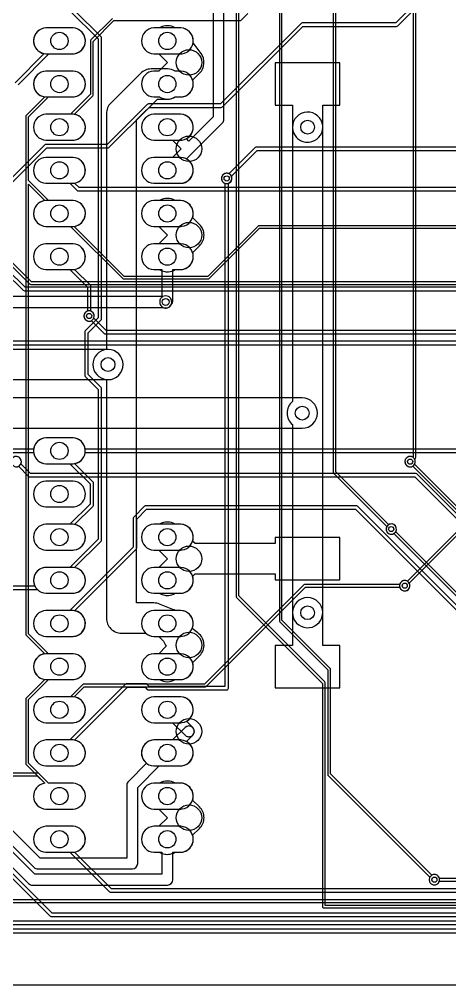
# Model space of a CAD drawing. Header units: millimetres. Extents: x 0 to 196, y 0 to 90.
# Drawn here: x 86.5 to 111.9, y 0.1 to 56.9 of the extents above; entities that cross this region are included whole.
import ezdxf

# ---------------------------------------------------------------- set-up
doc = ezdxf.new("R2010")
doc.units = ezdxf.units.MM

msp = doc.modelspace()

# ---------------------------------------------------------------- linework, layer by layer
at = {"layer": '16_copper'}
for points in [[(101.841, 72.708), (101.841, 21.495, 0.198912), (101.864, 21.441), (104.699, 18.606), (104.699, 12.446, 0.198912), (104.721, 12.392), (110.703, 6.41), (110.684, 6.372), (110.669, 6.326), (110.661, 6.279), (110.661, 6.231), (110.669, 6.183), (110.684, 6.138), (110.706, 6.095), (110.734, 6.056), (110.768, 6.022), (110.806, 5.994), (110.849, 5.972), (110.895, 5.957), (110.942, 5.95), (110.99, 5.95), (111.038, 5.957, 1), (110.895, 6.552), (110.849, 6.537), (110.811, 6.518), (104.851, 12.478), (104.851, 18.637, 0.198912), (104.829, 18.691), (101.994, 21.526), (101.994, 72.739, 0.198912)], [(109.715, 72.803), (109.715, 31.147), (109.693, 31.124), (109.655, 31.143), (109.609, 31.158), (109.561, 31.166), (109.514, 31.166), (109.466, 31.158), (109.42, 31.143), (109.378, 31.122), (109.339, 31.093), (109.305, 31.06), (109.277, 31.021), (109.255, 30.978), (109.24, 30.932), (109.233, 30.885), (109.233, 30.837), (109.24, 30.79), (109.255, 30.744), (109.277, 30.701), (109.305, 30.662), (109.339, 30.629), (109.378, 30.6), (109.42, 30.579), (109.466, 30.564), (109.514, 30.556), (109.561, 30.556), (109.609, 30.564, 0.461006), (109.82, 30.978), (109.8, 31.016, 0.38787), (109.868, 31.115), (109.868, 72.835, 0.198912)], [(99.301, 72.39), (99.301, 22.924, 0.198912), (99.324, 22.87), (104.381, 17.812), (104.381, 4.667, 0.414214), (104.458, 4.591), (150.336, 4.591), (150.345, 4.592, 0.169977), (150.39, 4.613), (153.82, 8.043)], [(153.712, 8.151), (150.305, 4.743), (104.534, 4.743), (104.534, 17.844, 0.198912), (104.511, 17.897), (99.454, 22.955), (99.454, 72.422, 0.198912)], [(105.016, 65.437), (105.016, 30.226, 0.198912), (105.039, 30.172), (108.163, 27.047), (108.144, 27.009), (108.129, 26.964), (108.121, 26.916), (108.121, 26.868), (108.129, 26.821), (108.144, 26.775), (108.166, 26.733), (108.194, 26.694), (108.228, 26.66), (108.267, 26.632), (108.309, 26.61), (108.355, 26.595), (108.402, 26.587), (108.45, 26.587), (108.498, 26.595, 1), (108.355, 27.19), (108.309, 27.175), (108.271, 27.155), (105.169, 30.258), (105.169, 65.469, 0.198912)], [(89.518, 57.404), (91.18, 55.743), (91.18, 39.317), (90.416, 38.553, 0.198912), (90.386, 38.481), (90.386, 35.941, 0.198912), (90.416, 35.869), (91.18, 35.105), (91.18, 26.299), (89.518, 24.638), (88.101, 24.638, 0.95208), (88.101, 23.114), (89.699, 23.114), (89.774, 23.121, 0.850816), (89.794, 24.627), (91.353, 26.185, 0.198912), (91.383, 26.257), (91.383, 35.147, 0.198912), (91.353, 35.219), (90.589, 35.983), (90.589, 38.439), (91.353, 39.203, 0.198912), (91.383, 39.275), (91.383, 55.785, 0.198912), (91.353, 55.857), (89.794, 57.415, 0.894038)], [(86.462, 53.044), (88.282, 54.864), (89.699, 54.864, 0.95208), (89.699, 56.388), (88.101, 56.388, 0.894038), (88.006, 54.875), (86.288, 53.158, 0.198912)], [(128.007, 42.453), (109.375, 23.821), (109.337, 23.841), (109.291, 23.856), (109.244, 23.863), (109.196, 23.863), (109.149, 23.856), (109.103, 23.841), (109.06, 23.819), (109.021, 23.791), (108.988, 23.757), (108.959, 23.718), (108.938, 23.676), (108.923, 23.63), (108.915, 23.582), (108.915, 23.535), (108.923, 23.487), (108.938, 23.441), (108.959, 23.399), (108.988, 23.36), (109.021, 23.326), (109.06, 23.298), (109.103, 23.276), (109.149, 23.261), (109.196, 23.254), (109.244, 23.254), (109.291, 23.261, 0.504319), (109.483, 23.714), (128.115, 42.346, 0.991751)], [(86.431, 30.564, 0.746974), (86.462, 31.148)], [(68.99, 24.128), (87.088, 6.03, 0.198912), (87.312, 5.937), (95.25, 5.937), (95.268, 5.939, 0.397771), (95.568, 6.255), (95.568, 7.874), (96.049, 7.874, 0.95208), (96.049, 9.398), (94.451, 9.398, 0.95208), (94.451, 7.874), (94.933, 7.874), (94.933, 6.572), (87.444, 6.572), (69.532, 24.484)], [(74.864, 19.524), (87.405, 6.983, 0.198912), (87.63, 6.89), (93.186, 6.89), (93.204, 6.891, 0.397771), (93.504, 7.207), (93.504, 11.679), (94.778, 12.954), (96.049, 12.954, 0.760912), (96.371, 14.388), (96.745, 14.761, 1), (96.295, 15.211), (95.563, 14.478), (94.451, 14.478, 0.702863), (94.031, 13.105), (92.962, 12.036, 0.198912), (92.869, 11.811), (92.869, 7.525), (87.762, 7.525), (75.406, 19.88)], [(164.363, 4.293), (88.466, 4.293), (75.637, 17.122, 0.198912)], [(75.523, 16.948), (88.352, 4.119, 0.198912), (88.424, 4.089), (164.465, 4.089)], [(50.8, 3.137), (170.974, 3.137), (170.982, 3.138, 0.390017), (171.075, 3.239), (171.075, 9.229), (172.157, 10.31, 0.278989), (172.187, 10.414), (172.401, 10.414), (172.847, 10.86), (172.847, 11.492), (172.401, 11.938), (171.769, 11.938), (171.323, 11.492), (171.323, 10.86), (171.769, 10.414), (171.973, 10.414), (170.902, 9.343, 0.198912), (170.872, 9.271), (170.872, 3.34), (50.842, 3.34)]]:
    msp.add_lwpolyline(points, format="xyb", dxfattribs=at)
for points in [[(98.494, 50.801, 0.19509), (98.584, 51.022), (98.584, 60.389, 0.198912), (98.491, 60.613), (89.461, 69.643, 0.986335), (88.338, 69.564), (88.345, 69.502, 0.487579), (89.125, 69.08), (97.949, 60.257), (97.949, 51.154), (96.52, 49.725), (96.371, 49.874, 0.760912), (96.049, 51.308), (94.451, 51.308, 0.95208), (94.451, 49.784), (95.563, 49.784), (96.071, 49.276), (95.563, 48.768), (94.451, 48.768, 0.95208), (94.451, 47.244), (96.049, 47.244, 0.760912), (96.371, 48.678), (98.491, 50.798)], [(96.124, 54.871, 0.906347), (96.049, 56.388), (94.451, 56.388, 0.95208), (94.451, 54.864), (96.049, 54.864)], [(86.92, 20.693, 0.169977), (86.941, 20.647), (88.037, 19.552, 0.874716), (88.037, 18.04), (86.941, 16.945, 0.198912), (86.919, 16.891), (86.919, 13.081, 0.198912), (86.941, 13.027), (88.037, 11.932, 0.912653), (88.101, 10.414), (89.699, 10.414, 0.95208), (89.699, 11.938), (88.246, 11.938), (87.071, 13.113), (87.071, 16.859), (88.246, 18.034), (89.699, 18.034, 0.95208), (89.699, 19.558), (88.246, 19.558), (87.071, 20.733), (87.071, 47.187), (88.037, 46.222, 0.912653), (88.101, 44.704), (89.699, 44.704, 0.95208), (89.699, 46.228), (88.246, 46.228), (87.071, 47.403), (87.071, 51.149), (88.246, 52.324), (89.699, 52.324, 0.95208), (89.699, 53.848), (88.101, 53.848, 0.912653), (88.037, 52.33), (86.941, 51.235, 0.198912), (86.919, 51.181), (86.919, 20.701)], [(94.666, 52.197), (95.25, 52.197, 0.135739), (95.706, 52.324), (96.049, 52.324, 0.95208), (96.049, 53.848), (95.708, 53.848, 0.136086), (95.25, 53.975), (94.297, 53.975, 0.198912), (93.669, 53.715), (91.923, 51.968, 0.198912), (91.662, 51.34), (91.662, 37.459, 0.897951), (91.662, 35.693), (91.662, 21.654, 0.414214), (92.551, 20.765), (93.983, 20.765, 0.170213), (94.451, 20.574), (94.755, 20.574), (95.031, 20.298, 0.097896), (95.188, 19.991), (94.755, 19.558), (94.451, 19.558, 0.95208), (94.451, 18.034), (94.793, 18.034, 0.276605), (95.706, 18.034), (96.049, 18.034, 0.492232), (96.738, 19.027), (97.149, 19.437, 0.456412), (97.053, 20.777), (96.712, 21.034), (96.73, 21.079, 0.503357), (96.049, 22.098), (95.707, 22.098, 0.040061), (95.58, 22.161), (94.786, 22.479, 0.095414), (94.456, 22.543), (93.44, 22.543), (93.44, 50.972)], [(89.774, 49.791, 0.906347), (89.699, 51.308), (88.101, 51.308, 0.95208), (88.101, 49.784), (89.699, 49.784)], [(104.391, 50.62, 0.958928), (102.616, 50.546), (102.616, 34.399, 0.465948), (102.616, 33.038), (102.616, 21.971, 0.940378), (104.387, 21.862), (104.394, 21.971), (104.394, 50.546)], [(89.774, 47.251, 0.906347), (89.699, 48.768), (88.101, 48.768, 0.95208), (88.101, 47.244), (89.699, 47.244)], [(89.774, 12.961, 0.850816), (89.794, 14.467), (92.911, 17.583), (93.938, 17.583), (94.067, 17.454, 0.198912), (94.139, 17.424), (98.743, 17.424, 0.414214), (98.844, 17.526), (98.844, 47.242, 0.949259), (98.671, 47.827), (98.625, 47.812, 0.687507), (98.641, 47.242), (98.641, 17.628), (94.181, 17.628), (94.052, 17.757, 0.198912), (93.98, 17.786), (92.869, 17.786, 0.198912), (92.797, 17.757), (89.518, 14.478), (88.101, 14.478, 0.95208), (88.101, 12.954), (89.699, 12.954)], [(96.124, 44.711, 0.906347), (96.049, 46.228), (94.451, 46.228, 0.95208), (94.451, 44.704), (96.049, 44.704)], [(90.718, 39.136, 0.746974), (90.748, 39.721), (90.748, 41.18, 0.198912), (90.718, 41.252), (89.794, 42.175, 0.894038), (89.699, 43.688), (88.101, 43.688, 0.95208), (88.101, 42.164), (89.518, 42.164), (90.545, 41.138), (90.545, 39.721), (90.529, 39.716), (90.487, 39.694), (90.448, 39.666), (90.414, 39.632), (90.386, 39.593), (90.364, 39.551), (90.349, 39.505), (90.341, 39.457), (90.341, 39.41), (90.349, 39.362), (90.364, 39.316), (90.386, 39.274), (90.414, 39.235), (90.448, 39.201), (90.487, 39.173), (90.529, 39.151), (90.575, 39.136), (90.622, 39.129), (90.67, 39.129)], [(95.224, 39.909, 0.198914), (95.451, 40.061), (95.474, 40.101, 0.214464), (95.568, 40.354), (95.568, 42.164), (96.049, 42.164, 0.95208), (96.049, 43.688), (94.451, 43.688, 0.95208), (94.451, 42.164), (94.933, 42.164), (94.933, 40.537), (94.92, 40.527), (94.887, 40.494), (94.858, 40.457), (94.835, 40.417), (94.817, 40.374), (94.805, 40.329), (94.799, 40.282), (94.799, 40.236), (94.805, 40.189), (94.817, 40.144), (94.835, 40.101), (94.858, 40.061), (94.887, 40.024), (94.92, 39.991), (94.957, 39.963), (94.997, 39.939), (95.04, 39.922), (95.085, 39.909), (95.131, 39.903), (95.178, 39.903)], [(89.774, 25.661, 0.850816), (89.794, 27.167), (90.877, 28.249, 0.198912), (90.907, 28.321), (90.907, 29.591, 0.198912), (90.877, 29.663), (89.794, 30.745, 0.894038), (89.699, 32.258), (88.101, 32.258, 0.95208), (88.101, 30.734), (89.518, 30.734), (90.703, 29.549), (90.703, 28.363), (89.518, 27.178), (88.101, 27.178, 0.95208), (88.101, 25.654), (89.699, 25.654)], [(89.774, 28.201, 0.906347), (89.699, 29.718), (88.101, 29.718, 0.95208), (88.101, 28.194), (89.699, 28.194)], [(96.124, 25.661, 0.906347), (96.049, 27.178), (94.451, 27.178, 0.95208), (94.451, 25.654), (96.049, 25.654)], [(96.124, 23.121, 0.906347), (96.049, 24.638), (94.451, 24.638, 0.95208), (94.451, 23.114), (96.049, 23.114)], [(89.774, 20.581, 0.906347), (89.699, 22.098), (88.101, 22.098, 0.95208), (88.101, 20.574), (89.699, 20.574)], [(89.774, 15.501, 0.906347), (89.699, 17.018), (88.101, 17.018, 0.95208), (88.101, 15.494), (89.699, 15.494)], [(96.124, 15.501, 0.906347), (96.049, 17.018), (94.451, 17.018, 0.95208), (94.451, 15.494), (96.049, 15.494)], [(96.124, 10.421, 0.906347), (96.049, 11.938), (94.451, 11.938, 0.95208), (94.451, 10.414), (96.049, 10.414)], [(169.553, 3.614, 0.390017), (169.647, 3.715), (169.647, 7.874), (169.861, 7.874), (170.307, 8.32), (170.307, 8.952), (169.861, 9.398), (169.229, 9.398), (168.783, 8.952), (168.783, 8.32), (169.229, 7.874), (169.443, 7.874), (169.443, 3.816), (52.588, 3.816), (48.519, 7.885, 0.894038), (48.424, 9.398), (46.826, 9.398, 0.95208), (46.826, 7.874), (48.243, 7.874), (52.474, 3.643, 0.198912), (52.546, 3.613), (169.545, 3.613)], [(89.774, 7.881, 0.906347), (89.699, 9.398), (88.101, 9.398, 0.95208), (88.101, 7.874), (89.699, 7.874)]]:
    msp.add_lwpolyline(points, format="xyb", close=True, dxfattribs=at)
at = {"layer": '1_copper'}
for points in [[(111.529, 59.508), (108.702, 56.68), (103.188, 56.68, 0.198912), (103.116, 56.65), (98.383, 51.918), (94.139, 51.918, 0.198912), (94.067, 51.888), (91.715, 49.536), (88.106, 49.536, 0.198912), (88.034, 49.507), (85.524, 46.996)], [(85.638, 46.823), (88.148, 49.333), (91.758, 49.333, 0.198912), (91.829, 49.363), (94.181, 51.714), (98.425, 51.714, 0.198912), (98.497, 51.744), (103.23, 56.477), (108.744, 56.477, 0.198912), (108.816, 56.507), (111.643, 59.334)], [(92.021, 56.95), (90.751, 55.68, 0.198912), (90.729, 55.626), (90.729, 52.483), (89.554, 51.308), (88.101, 51.308, 0.95208), (88.101, 49.784), (89.699, 49.784, 0.912653), (89.763, 51.302), (90.859, 52.397, 0.198912), (90.881, 52.451), (90.881, 55.594), (92.107, 56.82), (99.536, 56.82, 0.198912), (99.59, 56.842), (99.981, 57.233)], [(122.195, 49.378), (100.489, 49.378, 0.198912), (100.417, 49.348), (98.874, 47.805), (98.86, 47.812), (98.814, 47.827), (98.766, 47.835), (98.719, 47.835), (98.671, 47.827), (98.625, 47.812), (98.583, 47.79), (98.544, 47.762), (98.51, 47.728), (98.482, 47.69), (98.46, 47.647), (98.445, 47.601), (98.438, 47.554), (98.438, 47.506), (98.445, 47.458), (98.46, 47.413), (98.482, 47.37), (98.51, 47.331), (98.544, 47.297), (98.583, 47.269), (98.625, 47.247), (98.671, 47.232), (98.719, 47.225), (98.766, 47.225), (98.814, 47.232, 0.477166), (99.018, 47.661), (100.531, 49.174), (122.238, 49.174, 0.198912)], [(85.947, 42.532), (87.163, 41.316, 0.198912), (87.217, 41.294), (134.557, 41.294), (135.36, 40.491, 0.198912), (135.414, 40.469), (139.7, 40.469), (139.708, 40.47, 0.169977), (139.754, 40.491), (140.843, 41.58), (183.265, 41.58, 0.371144), (183.986, 40.894), (185.584, 40.894, 0.95208), (185.584, 42.418), (183.986, 42.418, 0.371144), (183.265, 41.732), (140.811, 41.732, 0.198912), (140.757, 41.71), (139.668, 40.621), (135.445, 40.621), (134.642, 41.424, 0.198912), (134.588, 41.446), (87.249, 41.446), (86.033, 42.662, 0.198912)], [(134.461, 41.123), (86.878, 41.123), (85.829, 42.172, 0.198912)], [(85.715, 41.999), (86.764, 40.949, 0.198912), (86.836, 40.919), (134.419, 40.919)], [(68.043, 39.942), (94.993, 39.942, 0.942176), (95.353, 40.555), (95.312, 40.579, 0.236291), (94.993, 40.577), (68.043, 40.577)], [(157.956, 33.185), (145.14, 33.185), (140.248, 38.077, 0.198912), (140.176, 38.106), (122.079, 38.106, 0.198912), (122.007, 38.077), (121.878, 37.948), (51.16, 37.948)], [(51.117, 37.744), (121.92, 37.744, 0.198912), (121.992, 37.774), (122.121, 37.903), (140.134, 37.903), (145.026, 33.012, 0.198912), (145.097, 32.982), (157.914, 32.982)], [(62.242, 32.83), (103.188, 32.83, 1), (103.188, 34.608), (62.071, 34.608, 0.095414)], [(49.143, 31.394), (87.382, 31.394, 0.36165), (88.101, 30.734), (89.699, 30.734, 0.36165), (90.418, 31.394), (129.292, 31.394, 0.36165), (130.011, 30.734), (131.609, 30.734, 0.95208), (131.609, 32.258), (130.011, 32.258, 0.36165), (129.292, 31.598), (90.418, 31.598, 0.36165), (89.699, 32.258), (88.101, 32.258, 0.36165), (87.382, 31.598), (49.143, 31.598, 0.36165)], [(127.518, 7.15), (106.434, 28.234, 0.198912), (106.363, 28.264), (93.98, 28.264, 0.198912), (93.908, 28.234), (93.273, 27.599, 0.198912), (93.243, 27.527), (93.243, 25.823), (89.518, 22.098), (88.101, 22.098, 0.95208), (88.101, 20.574), (89.699, 20.574, 0.894038), (89.794, 22.087), (93.417, 25.709, 0.198912), (93.447, 25.781), (93.447, 27.485), (94.022, 28.061), (106.32, 28.061), (127.404, 6.977, 0.198912)], [(127.825, 7.601), (108.689, 26.737, 0.991751), (108.166, 27.052), (108.144, 27.009, 0.720235), (108.581, 26.629), (127.74, 7.471, 0.198912)], [(57.185, 23.33), (87.606, 23.33, 0.18269), (88.101, 23.114), (89.699, 23.114, 0.95208), (89.699, 24.638), (88.101, 24.638, 0.542519), (87.457, 23.533), (57.143, 23.533, 0.198912)], [(154.432, 6.331), (111.262, 6.331), (111.249, 6.372), (111.227, 6.415), (111.199, 6.453), (111.165, 6.487), (111.126, 6.515), (111.083, 6.537), (111.038, 6.552), (110.99, 6.56), (110.942, 6.56), (110.895, 6.552), (110.849, 6.537), (110.806, 6.515), (110.768, 6.487), (110.734, 6.453), (110.706, 6.415), (110.684, 6.372), (110.669, 6.326), (110.661, 6.279), (110.661, 6.231), (110.669, 6.183), (110.684, 6.138), (110.706, 6.095), (110.734, 6.056), (110.768, 6.022), (110.806, 5.994), (110.849, 5.972), (110.895, 5.957), (110.942, 5.95), (110.99, 5.95), (111.038, 5.957, 0.277562), (111.262, 6.179), (154.464, 6.179, 0.198912)], [(54.61, 4.909), (174.647, 4.909), (174.66, 4.868), (174.682, 4.825), (174.71, 4.786), (174.744, 4.752), (174.783, 4.724), (174.825, 4.702), (174.871, 4.687), (174.919, 4.68), (174.966, 4.68), (175.014, 4.687, 1), (174.871, 5.282), (174.825, 5.267, 0.235702), (174.647, 5.061), (54.642, 5.061)]]:
    msp.add_lwpolyline(points, format="xyb", dxfattribs=at)
for points in [[(89.774, 54.871, 0.906347), (89.699, 56.388), (88.101, 56.388, 0.95208), (88.101, 54.864), (89.699, 54.864)], [(95.317, 52.2, 0.116544), (95.706, 52.324), (96.049, 52.324, 0.492232), (96.738, 53.317), (97.149, 53.727, 0.373238), (97.231, 54.889), (96.766, 55.51), (96.767, 55.514), (96.774, 55.589, 0.414214), (96.049, 56.388), (95.707, 56.388, 0.276989), (94.793, 56.388), (94.451, 56.388, 0.95208), (94.451, 54.864), (94.755, 54.864), (95.256, 54.362), (95.263, 54.356), (94.755, 53.848), (94.451, 53.848, 0.95208), (94.451, 52.324), (94.793, 52.324), (94.815, 52.311), (94.881, 52.277), (94.95, 52.249), (95.022, 52.227), (95.094, 52.211), (95.168, 52.201), (95.243, 52.197)], [(103.599, 49.662, 0.383418), (104.394, 50.546), (104.394, 51.836), (105.41, 51.836), (105.41, 54.336), (101.6, 54.336), (101.6, 51.836), (102.616, 51.836), (102.616, 50.546), (102.619, 50.472), (102.628, 50.398), (102.644, 50.325), (102.666, 50.253), (102.693, 50.184), (102.726, 50.117), (102.765, 50.054), (102.809, 49.993), (102.857, 49.937), (102.911, 49.885), (102.968, 49.837), (103.029, 49.795), (103.094, 49.758), (103.161, 49.726), (103.231, 49.7), (103.303, 49.68), (103.376, 49.666), (103.45, 49.659), (103.525, 49.657)], [(89.774, 52.331, 0.906347), (89.699, 53.848), (88.101, 53.848, 0.95208), (88.101, 52.324), (89.699, 52.324)], [(96.124, 49.791, 0.906347), (96.049, 51.308), (94.451, 51.308, 0.95208), (94.451, 49.784), (96.049, 49.784)], [(134.15, 46.794, 0.182645), (134.216, 46.823), (135.907, 48.514), (137.324, 48.514, 0.95208), (137.324, 50.038), (135.726, 50.038, 0.894038), (135.631, 48.525), (134.102, 46.996), (90.053, 46.996), (89.794, 47.255, 0.894038), (89.699, 48.768), (88.101, 48.768, 0.95208), (88.101, 47.244), (89.518, 47.244), (89.939, 46.823, 0.198912), (90.011, 46.793), (134.144, 46.793)], [(96.124, 47.251, 0.906347), (96.049, 48.768), (94.451, 48.768, 0.95208), (94.451, 47.244), (96.049, 47.244)], [(97.671, 41.613, 0.169977), (97.717, 41.634), (100.679, 44.596), (130.016, 44.596, 0.198912), (130.07, 44.618), (130.156, 44.704), (131.609, 44.704, 0.95208), (131.609, 46.228), (130.011, 46.228, 0.819576), (129.789, 44.748), (100.648, 44.748, 0.198912), (100.594, 44.726), (97.631, 41.764), (92.71, 41.764), (89.763, 44.71, 0.912653), (89.699, 46.228), (88.101, 46.228, 0.95208), (88.101, 44.704), (89.554, 44.704), (92.624, 41.634, 0.198912), (92.678, 41.612), (97.663, 41.612)], [(95.317, 42.04, 0.116544), (95.706, 42.164), (96.049, 42.164, 0.492232), (96.738, 43.157), (97.149, 43.567, 0.414214), (97.149, 44.825), (96.738, 45.235, 0.492232), (96.049, 46.228), (95.707, 46.228, 0.276989), (94.793, 46.228), (94.451, 46.228, 0.95208), (94.451, 44.704), (94.755, 44.704), (95.263, 44.196), (94.755, 43.688), (94.451, 43.688, 0.95208), (94.451, 42.164), (94.793, 42.164), (94.815, 42.151), (94.881, 42.117), (94.95, 42.089), (95.022, 42.067), (95.094, 42.051), (95.168, 42.041), (95.243, 42.037)], [(89.774, 42.171, 0.906347), (89.699, 43.688), (88.101, 43.688, 0.95208), (88.101, 42.164), (89.699, 42.164)], [(140.565, 38.184, 1), (140.422, 38.778), (140.377, 38.763, 0.212717), (140.206, 38.583), (91.641, 38.583), (90.921, 39.302, 0.949261), (90.386, 39.593), (90.364, 39.551, 0.687512), (90.778, 39.158), (91.527, 38.409, 0.198912), (91.599, 38.379), (140.206, 38.379), (140.211, 38.364), (140.233, 38.321), (140.261, 38.282), (140.295, 38.249), (140.334, 38.22), (140.377, 38.199), (140.422, 38.184), (140.47, 38.176), (140.518, 38.176)], [(47.023, 35.53, 0.040071), (47.164, 35.546), (47.872, 35.687), (91.758, 35.687, 1), (91.758, 37.465), (47.784, 37.465, 0.049389), (47.609, 37.448), (46.902, 37.306), (5.162, 37.306, 0.123487), (4.744, 37.431), (2.876, 37.431, 0.957293), (2.876, 35.641), (3.379, 35.641, 0.127421), (3.81, 35.528), (46.99, 35.528)], [(133.833, 12.504, 0.182645), (133.898, 12.533), (135.456, 14.091), (141.105, 14.091, 0.954409), (141.796, 14.262), (141.784, 14.307, 0.730917), (141.105, 14.294), (135.414, 14.294, 0.198912), (135.342, 14.264), (133.784, 12.706), (127.36, 12.706), (109.927, 30.139, 0.198912), (109.855, 30.169), (87.196, 30.169), (86.635, 30.73, 0.949261), (86.099, 31.021), (86.078, 30.978, 0.687512), (86.491, 30.586), (87.082, 29.995, 0.198912), (87.154, 29.966), (109.813, 29.966), (127.246, 12.533, 0.198912), (127.318, 12.503), (133.826, 12.503)], [(185.659, 12.961, 0.906347), (185.584, 14.478), (184.131, 14.478), (183.728, 14.881, 0.198912), (183.674, 14.903), (127.19, 14.903), (114.036, 28.057, 0.198912), (113.983, 28.08), (112.427, 28.08), (109.8, 30.706, 0.991751), (109.277, 31.021), (109.255, 30.978, 0.720235), (109.693, 30.598), (112.341, 27.95, 0.198912), (112.395, 27.927), (113.951, 27.927), (127.105, 14.773, 0.198912), (127.159, 14.751), (183.642, 14.751), (183.922, 14.472, 0.912653), (183.986, 12.954), (185.584, 12.954)], [(89.774, 28.201, 0.906347), (89.699, 29.718), (88.101, 29.718, 0.95208), (88.101, 28.194), (89.699, 28.194)], [(95.317, 22.99, 0.116544), (95.706, 23.114), (96.049, 23.114, 0.492232), (96.738, 24.107), (96.888, 24.257), (101.6, 24.257), (101.6, 23.896), (105.41, 23.896), (105.41, 26.396), (101.6, 26.396), (101.6, 26.035), (96.888, 26.035), (96.738, 26.185, 0.492232), (96.049, 27.178), (95.707, 27.178, 0.276989), (94.793, 27.178), (94.451, 27.178, 0.95208), (94.451, 25.654), (94.755, 25.654), (95.263, 25.146), (94.755, 24.638), (94.451, 24.638, 0.95208), (94.451, 23.114), (94.793, 23.114), (94.815, 23.101), (94.881, 23.067), (94.95, 23.039), (95.022, 23.017), (95.094, 23.001), (95.168, 22.991), (95.243, 22.987)], [(89.774, 25.661, 0.906347), (89.699, 27.178), (88.101, 27.178, 0.95208), (88.101, 25.654), (89.699, 25.654)], [(89.774, 15.501, 0.868643), (89.763, 17.012), (90.36, 17.609), (97.473, 17.609, 0.198912), (97.526, 17.631), (103.378, 23.482), (108.924, 23.482, 0.991753), (109.517, 23.63), (109.502, 23.676, 0.720233), (108.924, 23.635), (103.346, 23.635, 0.198912), (103.292, 23.612), (97.441, 17.761), (90.329, 17.761, 0.198912), (90.275, 17.739), (89.554, 17.018), (88.101, 17.018, 0.95208), (88.101, 15.494), (89.699, 15.494)], [(105.41, 20.046), (104.394, 20.046), (104.394, 21.971, 1), (102.616, 21.971), (102.616, 20.046), (101.6, 20.046), (101.6, 17.546), (105.41, 17.546)], [(96.124, 20.581, 0.906347), (96.049, 22.098), (94.451, 22.098, 0.95208), (94.451, 20.574), (96.049, 20.574)], [(89.774, 18.041, 0.906347), (89.699, 19.558), (88.101, 19.558, 0.95208), (88.101, 18.034), (89.699, 18.034)], [(96.124, 18.041, 0.906347), (96.049, 19.558), (94.451, 19.558, 0.95208), (94.451, 18.034), (96.049, 18.034)], [(96.582, 14.675, 0.59918), (96.745, 15.211), (96.371, 15.584, 0.760912), (96.049, 17.018), (94.451, 17.018, 0.95208), (94.451, 15.494), (95.563, 15.494), (96.295, 14.761), (96.329, 14.732), (96.366, 14.708), (96.407, 14.689), (96.449, 14.676), (96.493, 14.67), (96.538, 14.669)], [(89.774, 12.961, 0.906347), (89.699, 14.478), (88.101, 14.478, 0.95208), (88.101, 12.954), (89.699, 12.954)], [(96.124, 12.961, 0.906347), (96.049, 14.478), (94.451, 14.478, 0.95208), (94.451, 12.954), (96.049, 12.954)], [(48.499, 10.421, 0.868643), (48.488, 11.932), (48.927, 12.37), (87.598, 12.37), (88.037, 11.932, 0.912653), (88.101, 10.414), (89.699, 10.414, 0.95208), (89.699, 11.938), (88.246, 11.938), (87.684, 12.5, 0.198912), (87.63, 12.522), (48.895, 12.522, 0.198912), (48.841, 12.5), (48.279, 11.938), (46.826, 11.938, 0.95208), (46.826, 10.414), (48.424, 10.414)], [(95.317, 7.75, 0.116544), (95.706, 7.874), (96.049, 7.874, 0.492232), (96.738, 8.867), (97.149, 9.277, 0.414214), (97.149, 10.535), (96.738, 10.945, 0.492232), (96.049, 11.938), (95.707, 11.938, 0.276989), (94.793, 11.938), (94.451, 11.938, 0.95208), (94.451, 10.414), (94.755, 10.414), (95.263, 9.906), (94.755, 9.398), (94.451, 9.398, 0.95208), (94.451, 7.874), (94.793, 7.874), (94.815, 7.861), (94.881, 7.827), (94.95, 7.799), (95.022, 7.777), (95.094, 7.761), (95.168, 7.751), (95.243, 7.747)], [(142.786, 5.27, 1), (142.647, 5.969), (142.602, 5.957, 0.243103), (142.375, 5.721), (91.958, 5.721), (89.794, 7.885, 0.894038), (89.699, 9.398), (88.101, 9.398, 0.95208), (88.101, 7.874), (89.518, 7.874), (91.844, 5.548, 0.198912), (91.916, 5.518), (142.375, 5.518), (142.379, 5.505), (142.397, 5.462), (142.42, 5.422), (142.448, 5.385), (142.481, 5.352), (142.518, 5.323), (142.559, 5.3), (142.602, 5.282), (142.647, 5.27), (142.693, 5.264), (142.74, 5.264)]]:
    msp.add_lwpolyline(points, format="xyb", close=True, dxfattribs=at)
at = {"layer": 'drills_PTH'}
for centre, radius in [((88.9, 55.626), 0.508), ((95.25, 55.626), 0.508), ((96.52, 54.356), 0.75), ((88.9, 53.086), 0.508), ((95.25, 53.086), 0.508), ((88.9, 50.546), 0.508), ((95.25, 50.546), 0.508), ((96.52, 49.276), 0.75), ((88.9, 48.006), 0.508), ((95.25, 48.006), 0.508), ((88.9, 45.466), 0.508), ((95.25, 45.466), 0.508), ((96.52, 44.196), 0.75), ((88.9, 42.926), 0.508), ((95.25, 42.926), 0.508), ((88.9, 31.496), 0.508), ((88.9, 28.956), 0.508), ((88.9, 26.416), 0.508), ((95.25, 26.416), 0.508), ((96.52, 25.146), 0.75), ((88.9, 23.876), 0.508), ((95.25, 23.876), 0.508), ((88.9, 21.336), 0.508), ((95.25, 21.336), 0.508), ((96.52, 20.066), 0.75), ((88.9, 18.796), 0.508), ((95.25, 18.796), 0.508), ((88.9, 16.256), 0.508), ((95.25, 16.256), 0.508), ((96.52, 14.986), 0.75), ((88.9, 13.716), 0.508), ((95.25, 13.716), 0.508), ((88.9, 11.176), 0.508), ((95.25, 11.176), 0.508), ((96.52, 9.906), 0.75), ((88.9, 8.636), 0.508), ((95.25, 8.636), 0.508)]:
    msp.add_circle(centre, radius, dxfattribs=at)
at = {"layer": 'drills_via_1_16'}
for centre, radius in [((103.505, 50.546), 0.406), ((98.743, 47.53), 0.152), ((95.155, 40.259), 0.203), ((90.646, 39.434), 0.152), ((91.758, 36.576), 0.406), ((103.188, 33.718), 0.406), ((109.538, 30.861), 0.152), ((108.426, 26.892), 0.152), ((109.22, 23.559), 0.152), ((103.505, 21.971), 0.406), ((110.966, 6.255), 0.152)]:
    msp.add_circle(centre, radius, dxfattribs=at)
at = {"layer": 'outline'}
msp.add_lwpolyline([(5.1, 0.076), (191.135, 0.076)], dxfattribs=at)

doc.saveas('drawing.dxf')
